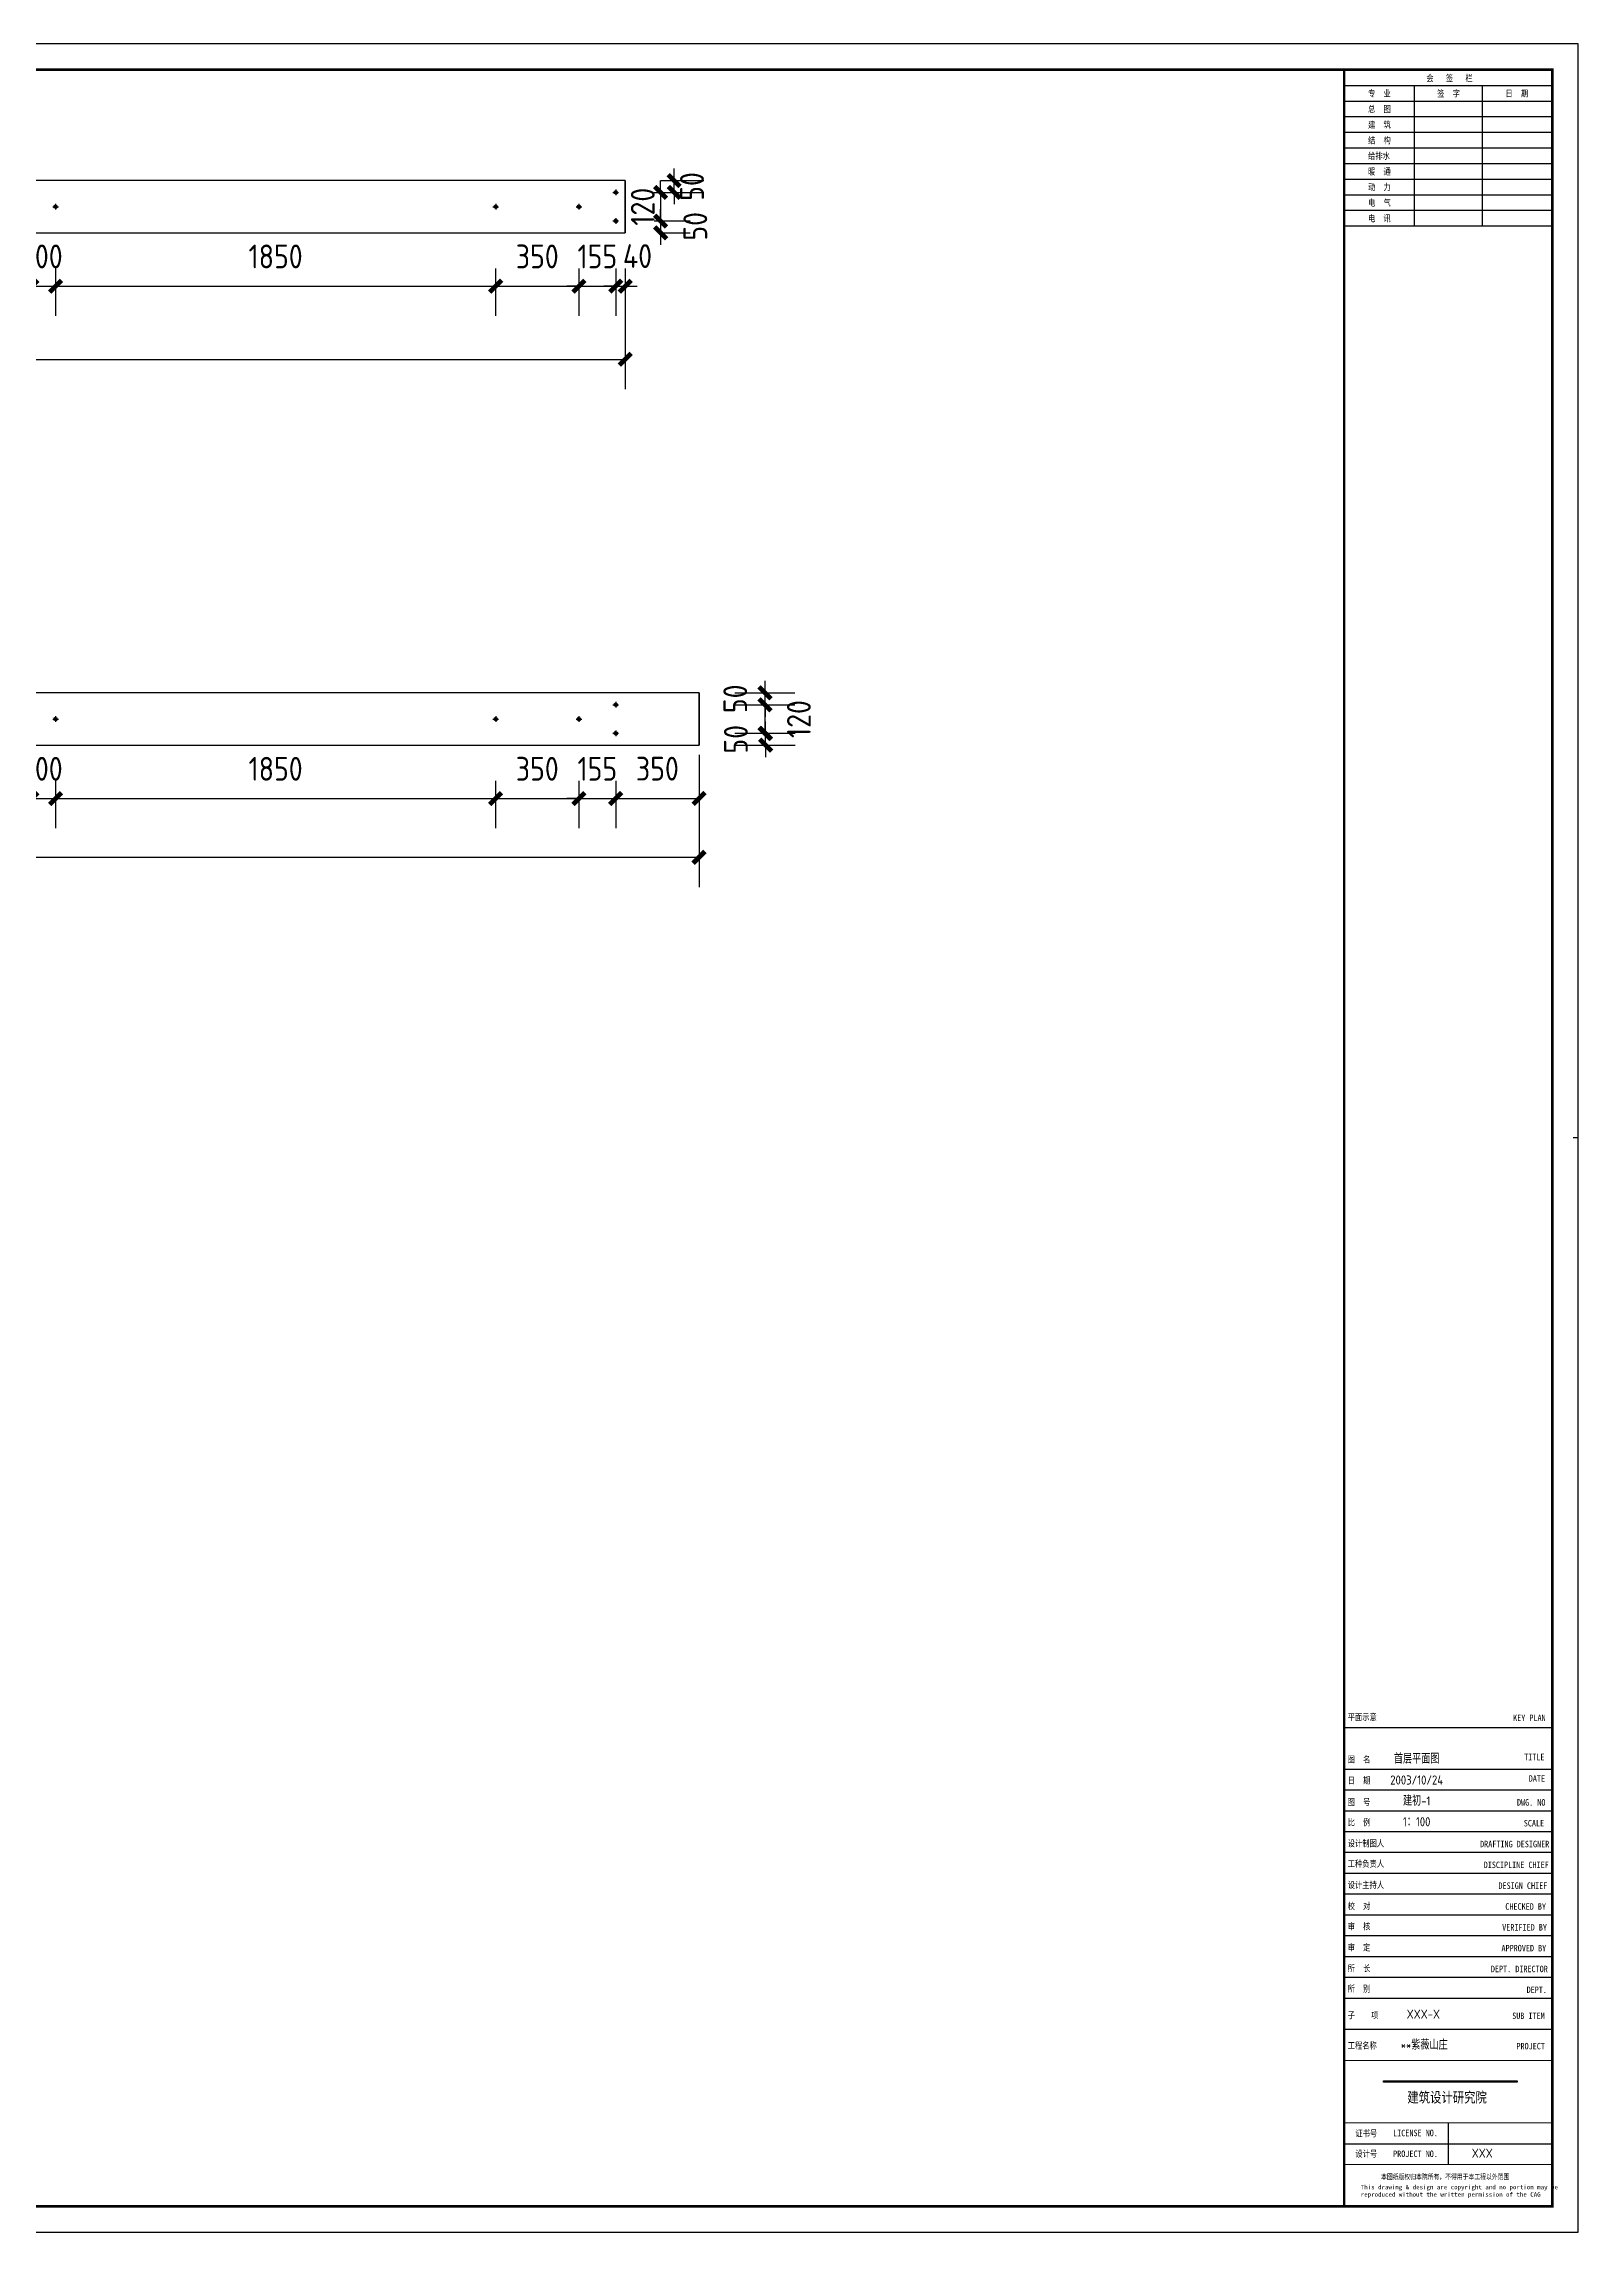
# Model space of a CAD drawing. Extents: x 21710 to 47713, y 97572 to 115964.
# Drawn here: x 34810 to 47713, y 97572 to 115964 of the extents above; entities that cross this region are included whole.
import ezdxf
from ezdxf.enums import TextEntityAlignment as Align

# ---------------------------------------------------------------- set-up
doc = ezdxf.new("R2010")
doc.units = 0
doc.header["$LTSCALE"] = 1000
doc.header["$MEASUREMENT"] = 0
doc.layers.add('PUB_TITLE', color=4, linetype='Continuous')
doc.styles.get("Standard").update_dxf_attribs({"font": 'gbenor.shx', "bigfont": 'gbcbig.shx'})
doc.styles.add('图框', font='')
doc.styles.get('图框').set_extended_font_data('SimSun')
doc.dimstyles.get("Standard").update_dxf_attribs({"dimscale": 100, "dimtxt": 3.5, "dimasz": 1, "dimexe": 2.5, "dimexo": 3, "dimgap": 1.5, "dimtad": 1, "dimdec": 0, "dimzin": 0, "dimdsep": 46, "dimtxsty": 'Standard', "dimblk": 'ARCHTICK', "dimcen": 0.09, "dimadec": 0, "dimazin": 0, "dimtfac": 1, "dimtdec": 0, "dimtix": 1, "dimtmove": 2, "dimatfit": 3, "dimfxl": 1, "dimtolj": 1, "dimtzin": 0, "dimarcsym": 0})

# ---------------------------------------------------------------- blocks, each defined once
blk = doc.blocks.new('$titleblk$00000167')
blk.add_hatch(color=256).paths.add_polyline_path([(-74.91, 58.12), (-74.91, 57.66), (-23.44, 57.66), (-23.44, 58.12)])
for p, q in [((-90, 825), (-10, 825)), ((-63, 771), (-63, 825)), ((-37, 825), (-37, 771)), ((-90, 819), (-10, 819)), ((-90, 813), (-10, 813)), ((-90, 807), (-10, 807)), ((-90, 801), (-10, 801)), ((-90, 795), (-10, 795)), ((-90, 789), (-10, 789)), ((-90, 783), (-10, 783)), ((-90, 777), (-10, 777)), ((-90, 771), (-10, 771)), ((0, 420.5), (-2, 420.5)), ((-90, 194), (-10, 194)), ((-90, 194), (-10, 194)), ((-90, 178), (-10, 178)), ((-90, 170), (-10, 170)), ((-90, 162), (-10, 162)), ((-90, 154), (-10, 154)), ((-90, 146), (-10, 146)), ((-90, 138), (-10, 138)), ((-90, 130), (-10, 130)), ((-90, 122), (-10, 122)), ((-90, 114), (-10, 114)), ((-90, 106), (-10, 106)), ((-90, 98), (-10, 98)), ((-90, 90), (-10, 90)), ((-90, 78), (-10, 78)), ((-90, 34), (-10, 34)), ((-50, 42), (-50, 26))]:
    blk.add_line(p, q)
for points in [[(-1189, 0), (0, 0), (0, 841), (-1189, 841)], [(-74.91, 58.12), (-23.44, 58.12), (-23.44, 57.66), (-74.91, 57.66)]]:
    blk.add_lwpolyline(points, close=True)
at = {"const_width": 1}
blk.add_lwpolyline([(-1164, 10), (-10, 10), (-10, 831), (-1164, 831)], close=True, dxfattribs=at)
for points, const_width in [([(-90, 831), (-90, 10)], 0.8), ([(-90, 831), (-90, 766.99)], 0.8), ([(-10, 766.99), (-10, 831), (-90, 831)], 0.8), ([(-90, 10), (-10, 10), (-10, 199.96)], 0.8), ([(-90, 66), (-10, 66)], 0.4), ([(-90, 42), (-10, 42)], 0.4), ([(-90, 26), (-10, 26)], 0.4)]:
    blk.add_lwpolyline(points, dxfattribs=dict(const_width=const_width))
at = {"style": '图框', "width": 0.8}
for s, height, p in [('会   签   栏', 2.5, (-58.39, 826.53)), ('总  图', 2.5, (-80.81, 814.66)), ('专  业', 2.5, (-80.81, 820.66)), ('签  字', 2.5, (-54.22, 820.66)), ('日  期', 2.5, (-28, 820.66)), ('建  筑', 2.5, (-80.81, 808.66)), ('结  构', 2.5, (-80.81, 802.66)), ('给排水', 2.5, (-80.81, 796.66)), ('暖  通', 2.5, (-80.81, 790.66)), ('动  力', 2.5, (-80.81, 784.66)), ('电  气', 2.5, (-80.81, 778.66)), ('电  讯', 2.5, (-80.81, 772.66)), ('平面示意', 2.5, (-88.65, 196.71)), ('KEY PLAN', 2.5, (-25.05, 196.43)), ('图  名', 2.5, (-88.65, 180.41)), ('TITLE', 2.5, (-20.79, 181.37)), ('日  期', 2.5, (-88.65, 172.37)), ('DATE', 2.5, (-19.03, 173.13)), ('图  号', 2.5, (-88.65, 164.07)), ('DWG. NO', 2.5, (-23.56, 163.93)), ('比  例', 2.5, (-88.65, 156.29)), ('SCALE', 2.5, (-20.94, 155.93)), ('设计制图人', 2.5, (-88.65, 148.18)), ('工种负责人', 2.5, (-88.65, 140.37)), ('DRAFTING DESIGNER', 2.5, (-37.74, 147.93)), ('设计主持人', 2.5, (-88.65, 132.21)), ('DISCIPLINE CHIEF', 2.5, (-36.36, 139.93)), ('校  对', 2.5, (-88.65, 124.09)), ('DESIGN CHIEF', 2.5, (-30.68, 131.93)), ('CHECKED BY', 2.5, (-28.05, 123.93)), ('审  核', 2.5, (-88.65, 116.31)), ('VERIFIED BY', 2.5, (-29.25, 115.93)), ('审  定', 2.5, (-88.65, 108.21)), ('APPROVED BY', 2.5, (-29.52, 107.93)), ('所  长', 2.5, (-88.65, 100.2)), ('DEPT. DIRECTOR', 2.5, (-33.6, 99.93)), ('所  别', 2.5, (-88.65, 92.35)), ('DEPT.', 2.5, (-19.86, 91.93)), ('子    项', 2.5, (-88.65, 82.15)), ('SUB ITEM', 2.5, (-25.4, 81.92)), ('工程名称', 2.5, (-88.65, 70.5)), ('PROJECT', 2.5, (-23.76, 70.26)), ('建筑设计研究院', 4, (-65.71, 49.84)), ('证书号', 2.5, (-85.69, 36.75)), ('LICENSE NO.', 2.5, (-71.18, 36.9)), ('设计号', 2.5, (-85.69, 28.92)), ('PROJECT NO.', 2.5, (-71.18, 28.9)), ('本图纸版权归本院所有，不得用于本工程以外范围', 2, (-75.8, 20.34))]:
    blk.add_text(s, height=height, dxfattribs=at).set_placement(p)
at = {"insert": (-83.62, 18.2), "char_height": 1.7, "width": 72.25, "attachment_point": 1, "style": '图框'}
blk.add_mtext('This drawing & design are copyright and no portion may be reproduced without the written permission of the CAG', dxfattribs=at)
at = {"flags": 4}
for tag, p in [('(扩展图名)', (-62.12, 184.1)), ('图名', (-62.12, 180.13)), ('日期', (-62.12, 172.03)), ('图号', (-62.12, 163.99)), ('比例', (-62.12, 156)), ('子项', (-59.56, 82.07)), ('工程名称', (-59.24, 70.19)), ('设计号', (-36.91, 28.62))]:
    blk.add_attdef(tag, text='', height=3.5, dxfattribs=at).set_placement(p, align=Align.CENTER)
for tag, p in [('设计人', (-64.84, 148.13)), ('负责人', (-64.71, 140.27)), ('主持人', (-64.73, 132.26)), ('校对人', (-64.28, 124.4)), ('审核人', (-63.96, 116.15)), ('审定人', (-64.16, 107.95)), ('所长', (-64.16, 99.76))]:
    blk.add_attdef(tag, p, '', height=3.5)
blk = doc.blocks.new('_ArchTick')
at = {"color": 0, "linetype": 'ByBlock', "const_width": 0.4}
blk.add_lwpolyline([(-0.5, -0.5), (0.5, 0.5)], dxfattribs=at)
blk = doc.blocks.new('*D332')
at = {"color": 0, "lineweight": -2}
for p, q in [((34710, 114075), (34710, 113677)), ((34910, 114075), (34910, 113677)), ((34710, 113927), (34610, 113927)), ((34710, 113927), (34910, 113927)), ((34910, 113927), (35010, 113927))]:
    blk.add_line(p, q, dxfattribs=at)
at = {"layer": 'Defpoints', "color": 0}
for p in [(34710, 114375), (34910, 114375), (34910, 113927)]:
    blk.add_point(p, dxfattribs=at)
at = {"color": 0, "lineweight": -2, "xscale": 100, "yscale": 100, "zscale": 100}
blk.add_blockref('_ArchTick', (34710, 113927), dxfattribs=at)
at = {"color": 0, "lineweight": -2, "xscale": 100, "yscale": 100, "zscale": 100, "rotation": 180}
blk.add_blockref('_ArchTick', (34910, 113927), dxfattribs=at)
at = {"color": 0, "insert": (34810, 114177), "char_height": 200, "attachment_point": 5}
blk.add_mtext('\\A1;100', dxfattribs=at)
blk = doc.blocks.new('*D333')
at = {"color": 0, "lineweight": -2}
for p, q in [((34910, 114075), (34910, 113677)), ((38610, 114075), (38610, 113677)), ((34910, 113927), (38610, 113927))]:
    blk.add_line(p, q, dxfattribs=at)
at = {"layer": 'Defpoints', "color": 0}
for p in [(34910, 114375), (38610, 114375), (38610, 113927)]:
    blk.add_point(p, dxfattribs=at)
at = {"color": 0, "lineweight": -2, "xscale": 100, "yscale": 100, "zscale": 100, "rotation": 180}
blk.add_blockref('_ArchTick', (34910, 113927), dxfattribs=at)
at = {"color": 0, "lineweight": -2, "xscale": 100, "yscale": 100, "zscale": 100}
blk.add_blockref('_ArchTick', (38610, 113927), dxfattribs=at)
at = {"color": 0, "insert": (36760, 114177), "char_height": 200, "attachment_point": 5}
blk.add_mtext('\\A1;1850', dxfattribs=at)
blk = doc.blocks.new('*D334')
at = {"color": 0, "lineweight": -2}
for p, q in [((38610, 114075), (38610, 113677)), ((39310, 114075), (39310, 113677)), ((38610, 113927), (39310, 113927))]:
    blk.add_line(p, q, dxfattribs=at)
at = {"layer": 'Defpoints', "color": 0}
for p in [(38610, 114375), (39310, 114375), (39310, 113927)]:
    blk.add_point(p, dxfattribs=at)
at = {"color": 0, "lineweight": -2, "xscale": 100, "yscale": 100, "zscale": 100, "rotation": 180}
blk.add_blockref('_ArchTick', (38610, 113927), dxfattribs=at)
at = {"color": 0, "lineweight": -2, "xscale": 100, "yscale": 100, "zscale": 100}
blk.add_blockref('_ArchTick', (39310, 113927), dxfattribs=at)
at = {"color": 0, "insert": (38960, 114177), "char_height": 200, "attachment_point": 5}
blk.add_mtext('\\A1;350', dxfattribs=at)
blk = doc.blocks.new('*D335')
at = {"color": 0, "lineweight": -2}
for p, q in [((39310, 114075), (39310, 113677)), ((39620, 114075), (39620, 113677)), ((39310, 113927), (39210, 113927)), ((39310, 113927), (39620, 113927)), ((39620, 113927), (39720, 113927))]:
    blk.add_line(p, q, dxfattribs=at)
at = {"layer": 'Defpoints', "color": 0}
for p in [(39310, 114375), (39620, 114375), (39620, 113927)]:
    blk.add_point(p, dxfattribs=at)
at = {"color": 0, "lineweight": -2, "xscale": 100, "yscale": 100, "zscale": 100}
blk.add_blockref('_ArchTick', (39310, 113927), dxfattribs=at)
at = {"color": 0, "lineweight": -2, "xscale": 100, "yscale": 100, "zscale": 100, "rotation": 180}
blk.add_blockref('_ArchTick', (39620, 113927), dxfattribs=at)
at = {"color": 0, "insert": (39465, 114177), "char_height": 200, "attachment_point": 5}
blk.add_mtext('\\A1;155', dxfattribs=at)
blk = doc.blocks.new('*D336')
at = {"color": 0, "lineweight": -2}
for p, q in [((39620, 114075), (39620, 113677)), ((39700, 114075), (39700, 113677)), ((39620, 113927), (39520, 113927)), ((39620, 113927), (39700, 113927)), ((39700, 113927), (39800, 113927))]:
    blk.add_line(p, q, dxfattribs=at)
at = {"layer": 'Defpoints', "color": 0}
for p in [(39620, 114375), (39700, 114375), (39700, 113927)]:
    blk.add_point(p, dxfattribs=at)
at = {"color": 0, "lineweight": -2, "xscale": 100, "yscale": 100, "zscale": 100}
blk.add_blockref('_ArchTick', (39620, 113927), dxfattribs=at)
at = {"color": 0, "lineweight": -2, "xscale": 100, "yscale": 100, "zscale": 100, "rotation": 180}
blk.add_blockref('_ArchTick', (39700, 113927), dxfattribs=at)
at = {"color": 0, "insert": (39803, 114180), "char_height": 200, "attachment_point": 5}
blk.add_mtext('\\A1;40', dxfattribs=at)
blk = doc.blocks.new('*D339')
at = {"color": 0, "lineweight": -2}
for p, q in [((40000, 114815), (40361, 114815)), ((40111, 114815), (40111, 114915)), ((40111, 114715), (40111, 114815)), ((40000, 114715), (40361, 114715)), ((40111, 114715), (40111, 114615))]:
    blk.add_line(p, q, dxfattribs=at)
at = {"layer": 'Defpoints', "color": 0}
for p in [(39700, 114815), (40111, 114815), (39700, 114715)]:
    blk.add_point(p, dxfattribs=at)
at = {"color": 0, "lineweight": -2, "xscale": 100, "yscale": 100, "zscale": 100}
for p, rotation in [((40111, 114815), 270), ((40111, 114715), 90)]:
    blk.add_blockref('_ArchTick', p, dxfattribs=dict(at, rotation=rotation))
at = {"color": 0, "insert": (40261, 114765), "char_height": 200, "attachment_point": 5, "rotation": 90}
blk.add_mtext('\\A1;50', dxfattribs=at)
blk = doc.blocks.new('*D340')
at = {"color": 0, "lineweight": -2}
for p, q in [((39997, 114715), (39997, 114815)), ((39944, 114715), (40247, 114715)), ((39997, 114715), (39997, 114475)), ((39944, 114475), (40247, 114475)), ((39997, 114475), (39997, 114375))]:
    blk.add_line(p, q, dxfattribs=at)
at = {"layer": 'Defpoints', "color": 0}
for p in [(39644, 114715), (39644, 114475), (39997, 114475)]:
    blk.add_point(p, dxfattribs=at)
at = {"color": 0, "lineweight": -2, "xscale": 100, "yscale": 100, "zscale": 100}
for p, rotation in [((39997, 114715), 270), ((39997, 114475), 90)]:
    blk.add_blockref('_ArchTick', p, dxfattribs=dict(at, rotation=rotation))
at = {"color": 0, "insert": (39847, 114595), "char_height": 200, "attachment_point": 5, "rotation": 90}
blk.add_mtext('\\A1;120', dxfattribs=at)
blk = doc.blocks.new('*D341')
at = {"color": 0, "lineweight": -2}
for p, q in [((39944, 114475), (40247, 114475)), ((39997, 114475), (39997, 114575)), ((39997, 114475), (39997, 114375)), ((39997, 114375), (39997, 114275)), ((40000, 114375), (40247, 114375))]:
    blk.add_line(p, q, dxfattribs=at)
at = {"layer": 'Defpoints', "color": 0}
for p in [(39644, 114475), (39700, 114375), (39997, 114375)]:
    blk.add_point(p, dxfattribs=at)
at = {"color": 0, "lineweight": -2, "xscale": 100, "yscale": 100, "zscale": 100}
for p, rotation in [((39997, 114475), 270), ((39997, 114375), 90)]:
    blk.add_blockref('_ArchTick', p, dxfattribs=dict(at, rotation=rotation))
at = {"color": 0, "insert": (40289, 114430), "char_height": 200, "attachment_point": 5, "rotation": 90}
blk.add_mtext('\\A1;50', dxfattribs=at)
blk = doc.blocks.new('*D401')
at = {"color": 0, "lineweight": -2}
for p, q in [((24120, 114075), (24120, 113062)), ((39700, 114075), (39700, 113062)), ((24120, 113312), (39700, 113312))]:
    blk.add_line(p, q, dxfattribs=at)
at = {"layer": 'Defpoints', "color": 0}
for p in [(24120, 114375), (39700, 114375), (39700, 113312)]:
    blk.add_point(p, dxfattribs=at)
at = {"color": 0, "lineweight": -2, "xscale": 100, "yscale": 100, "zscale": 100, "rotation": 180}
blk.add_blockref('_ArchTick', (24120, 113312), dxfattribs=at)
at = {"color": 0, "lineweight": -2, "xscale": 100, "yscale": 100, "zscale": 100}
blk.add_blockref('_ArchTick', (39700, 113312), dxfattribs=at)
at = {"color": 0, "insert": (31910, 113562), "char_height": 200, "attachment_point": 5}
blk.add_mtext('\\A1;7790', dxfattribs=at)
blk = doc.blocks.new('*D413')
at = {"color": 0, "lineweight": -2}
for p, q in [((34710, 109621), (34610, 109621)), ((34710, 109769), (34710, 109371)), ((34710, 109621), (34910, 109621)), ((34910, 109769), (34910, 109371)), ((34910, 109621), (35010, 109621))]:
    blk.add_line(p, q, dxfattribs=at)
at = {"layer": 'Defpoints', "color": 0}
for p in [(34710, 110069), (34910, 110069), (34910, 109621)]:
    blk.add_point(p, dxfattribs=at)
at = {"color": 0, "lineweight": -2, "xscale": 100, "yscale": 100, "zscale": 100}
blk.add_blockref('_ArchTick', (34710, 109621), dxfattribs=at)
at = {"color": 0, "lineweight": -2, "xscale": 100, "yscale": 100, "zscale": 100, "rotation": 180}
blk.add_blockref('_ArchTick', (34910, 109621), dxfattribs=at)
at = {"color": 0, "insert": (34810, 109871), "char_height": 200, "attachment_point": 5}
blk.add_mtext('\\A1;100', dxfattribs=at)
blk = doc.blocks.new('*D414')
at = {"color": 0, "lineweight": -2}
for p, q in [((34910, 109769), (34910, 109371)), ((34910, 109621), (38610, 109621)), ((38610, 109769), (38610, 109371))]:
    blk.add_line(p, q, dxfattribs=at)
at = {"layer": 'Defpoints', "color": 0}
for p in [(34910, 110069), (38610, 110069), (38610, 109621)]:
    blk.add_point(p, dxfattribs=at)
at = {"color": 0, "lineweight": -2, "xscale": 100, "yscale": 100, "zscale": 100, "rotation": 180}
blk.add_blockref('_ArchTick', (34910, 109621), dxfattribs=at)
at = {"color": 0, "lineweight": -2, "xscale": 100, "yscale": 100, "zscale": 100}
blk.add_blockref('_ArchTick', (38610, 109621), dxfattribs=at)
at = {"color": 0, "insert": (36760, 109871), "char_height": 200, "attachment_point": 5}
blk.add_mtext('\\A1;1850', dxfattribs=at)
blk = doc.blocks.new('*D415')
at = {"color": 0, "lineweight": -2}
for p, q in [((38610, 109769), (38610, 109371)), ((38610, 109621), (39310, 109621)), ((39310, 109769), (39310, 109371))]:
    blk.add_line(p, q, dxfattribs=at)
at = {"layer": 'Defpoints', "color": 0}
for p in [(38610, 110069), (39310, 110069), (39310, 109621)]:
    blk.add_point(p, dxfattribs=at)
at = {"color": 0, "lineweight": -2, "xscale": 100, "yscale": 100, "zscale": 100, "rotation": 180}
blk.add_blockref('_ArchTick', (38610, 109621), dxfattribs=at)
at = {"color": 0, "lineweight": -2, "xscale": 100, "yscale": 100, "zscale": 100}
blk.add_blockref('_ArchTick', (39310, 109621), dxfattribs=at)
at = {"color": 0, "insert": (38960, 109871), "char_height": 200, "attachment_point": 5}
blk.add_mtext('\\A1;350', dxfattribs=at)
blk = doc.blocks.new('*D416')
at = {"color": 0, "lineweight": -2}
for p, q in [((39310, 109621), (39210, 109621)), ((39310, 109769), (39310, 109371)), ((39310, 109621), (39620, 109621)), ((39620, 109769), (39620, 109371)), ((39620, 109621), (39720, 109621))]:
    blk.add_line(p, q, dxfattribs=at)
at = {"layer": 'Defpoints', "color": 0}
for p in [(39310, 110069), (39620, 110069), (39620, 109621)]:
    blk.add_point(p, dxfattribs=at)
at = {"color": 0, "lineweight": -2, "xscale": 100, "yscale": 100, "zscale": 100}
blk.add_blockref('_ArchTick', (39310, 109621), dxfattribs=at)
at = {"color": 0, "lineweight": -2, "xscale": 100, "yscale": 100, "zscale": 100, "rotation": 180}
blk.add_blockref('_ArchTick', (39620, 109621), dxfattribs=at)
at = {"color": 0, "insert": (39465, 109871), "char_height": 200, "attachment_point": 5}
blk.add_mtext('\\A1;155', dxfattribs=at)
blk = doc.blocks.new('*D420')
at = {"color": 0, "lineweight": -2}
for p, q in [((39620, 109769), (39620, 109372)), ((39620, 109622), (40320, 109622)), ((40320, 109769), (40320, 109372))]:
    blk.add_line(p, q, dxfattribs=at)
at = {"layer": 'Defpoints', "color": 0}
for p in [(39620, 110069), (40320, 110069), (40320, 109622)]:
    blk.add_point(p, dxfattribs=at)
at = {"color": 0, "lineweight": -2, "xscale": 100, "yscale": 100, "zscale": 100, "rotation": 180}
blk.add_blockref('_ArchTick', (39620, 109622), dxfattribs=at)
at = {"color": 0, "lineweight": -2, "xscale": 100, "yscale": 100, "zscale": 100}
blk.add_blockref('_ArchTick', (40320, 109622), dxfattribs=at)
at = {"color": 0, "insert": (39970, 109872), "char_height": 200, "attachment_point": 5}
blk.add_mtext('\\A1;350', dxfattribs=at)
blk = doc.blocks.new('*D421')
at = {"color": 0, "lineweight": -2}
for p, q in [((40880, 110169), (40880, 110269)), ((40620, 110169), (41130, 110169)), ((40620, 110069), (41130, 110069)), ((40880, 110069), (40880, 110169)), ((40880, 110069), (40880, 109969))]:
    blk.add_line(p, q, dxfattribs=at)
at = {"layer": 'Defpoints', "color": 0}
for p in [(40320, 110169), (40320, 110069), (40880, 110169)]:
    blk.add_point(p, dxfattribs=at)
at = {"color": 0, "lineweight": -2, "xscale": 100, "yscale": 100, "zscale": 100}
for p, rotation in [((40880, 110169), 270), ((40880, 110069), 90)]:
    blk.add_blockref('_ArchTick', p, dxfattribs=dict(at, rotation=rotation))
at = {"color": 0, "insert": (40630, 110119), "char_height": 200, "attachment_point": 5, "rotation": 90}
blk.add_mtext('\\A1;50', dxfattribs=at)
blk = doc.blocks.new('*D422')
at = {"color": 0, "lineweight": -2}
for p, q in [((40620, 110409), (41125, 110409)), ((40875, 110409), (40875, 110509)), ((40875, 110169), (40875, 110409)), ((40620, 110169), (41125, 110169)), ((40875, 110169), (40875, 110069))]:
    blk.add_line(p, q, dxfattribs=at)
at = {"layer": 'Defpoints', "color": 0}
for p in [(40320, 110409), (40875, 110409), (40320, 110169)]:
    blk.add_point(p, dxfattribs=at)
at = {"color": 0, "lineweight": -2, "xscale": 100, "yscale": 100, "zscale": 100}
for p, rotation in [((40875, 110409), 270), ((40875, 110169), 90)]:
    blk.add_blockref('_ArchTick', p, dxfattribs=dict(at, rotation=rotation))
at = {"color": 0, "insert": (41160, 110289), "char_height": 200, "attachment_point": 5, "rotation": 90}
blk.add_mtext('\\A1;120', dxfattribs=at)
blk = doc.blocks.new('*D423')
at = {"color": 0, "lineweight": -2}
for p, q in [((40875, 110509), (40875, 110609)), ((40620, 110509), (41125, 110509)), ((40620, 110409), (41125, 110409)), ((40875, 110409), (40875, 110509)), ((40875, 110409), (40875, 110309))]:
    blk.add_line(p, q, dxfattribs=at)
at = {"layer": 'Defpoints', "color": 0}
for p in [(40320, 110509), (40320, 110409), (40875, 110509)]:
    blk.add_point(p, dxfattribs=at)
at = {"color": 0, "lineweight": -2, "xscale": 100, "yscale": 100, "zscale": 100}
for p, rotation in [((40875, 110509), 270), ((40875, 110409), 90)]:
    blk.add_blockref('_ArchTick', p, dxfattribs=dict(at, rotation=rotation))
at = {"color": 0, "insert": (40625, 110459), "char_height": 200, "attachment_point": 5, "rotation": 90}
blk.add_mtext('\\A1;50', dxfattribs=at)
blk = doc.blocks.new('*D424')
at = {"color": 0, "lineweight": -2}
for p, q in [((40320, 109989), (40320, 108877)), ((24120, 109923), (24120, 108877)), ((24120, 109127), (40320, 109127))]:
    blk.add_line(p, q, dxfattribs=at)
at = {"layer": 'Defpoints', "color": 0}
for p in [(24120, 110223), (40320, 110289), (40320, 109127)]:
    blk.add_point(p, dxfattribs=at)
at = {"color": 0, "lineweight": -2, "xscale": 100, "yscale": 100, "zscale": 100, "rotation": 180}
blk.add_blockref('_ArchTick', (24120, 109127), dxfattribs=at)
at = {"color": 0, "lineweight": -2, "xscale": 100, "yscale": 100, "zscale": 100}
blk.add_blockref('_ArchTick', (40320, 109127), dxfattribs=at)
at = {"color": 0, "insert": (32220, 109377), "char_height": 200, "attachment_point": 5}
blk.add_mtext('\\A1;8100', dxfattribs=at)

msp = doc.modelspace()

# ---------------------------------------------------------------- hatches: boundary and pattern name
h = msp.add_hatch()
h.set_pattern_fill('ANSI31', color=256, scale=0.5, style=0)
h.set_pattern_definition([(45, (10290, 120), (-0.5612660076, 0.5612660076), [])])
h.paths.add_polyline_path([(34910.4, 114609.2, 0.4142136), (34896.4, 114595.2), (34910.4, 114595.2)])
h.paths.add_polyline_path([(34910.4, 114595.2), (34896.4, 114595.2, 0.4142136), (34910.4, 114581.2)])
h.paths.add_polyline_path([(34924.4, 114595.2), (34910.4, 114595.2), (34910.4, 114581.2, 0.4142136)])
h.paths.add_polyline_path([(34910.4, 114609.2), (34910.4, 114595.2), (34924.4, 114595.2, 0.4142136)])
h = msp.add_hatch()
h.set_pattern_fill('ANSI31', color=256, scale=0.5, style=0)
h.set_pattern_definition([(45, (13990, 120), (-0.5612660076, 0.5612660076), [])])
h.paths.add_polyline_path([(38610.4, 114609.2, 0.4142136), (38596.4, 114595.2), (38610.4, 114595.2)])
h.paths.add_polyline_path([(38610.4, 114595.2), (38596.4, 114595.2, 0.4142136), (38610.4, 114581.2)])
h.paths.add_polyline_path([(38624.4, 114595.2), (38610.4, 114595.2), (38610.4, 114581.2, 0.4142136)])
h.paths.add_polyline_path([(38610.4, 114609.2), (38610.4, 114595.2), (38624.4, 114595.2, 0.4142136)])
h = msp.add_hatch()
h.set_pattern_fill('ANSI31', color=256, scale=0.5, style=0)
h.set_pattern_definition([(45, (14690, 120), (-0.5612660076, 0.5612660076), [])])
h.paths.add_polyline_path([(39310.4, 114609.2, 0.4142136), (39296.4, 114595.2), (39310.4, 114595.2)])
h.paths.add_polyline_path([(39310.4, 114595.2), (39296.4, 114595.2, 0.4142136), (39310.4, 114581.2)])
h.paths.add_polyline_path([(39324.4, 114595.2), (39310.4, 114595.2), (39310.4, 114581.2, 0.4142136)])
h.paths.add_polyline_path([(39310.4, 114609.2), (39310.4, 114595.2), (39324.4, 114595.2, 0.4142136)])
h = msp.add_hatch()
h.set_pattern_fill('ANSI31', color=256, scale=0.5, style=0)
h.set_pattern_definition([(45, (15000, 240), (-0.5612660076, 0.5612660076), [])])
h.paths.add_polyline_path([(39620.4, 114729.2, 0.4142136), (39606.4, 114715.2), (39620.4, 114715.2)])
h.paths.add_polyline_path([(39620.4, 114715.2), (39606.4, 114715.2, 0.4142136), (39620.4, 114701.2)])
h.paths.add_polyline_path([(39634.4, 114715.2), (39620.4, 114715.2), (39620.4, 114701.2, 0.4142136)])
h.paths.add_polyline_path([(39620.4, 114729.2), (39620.4, 114715.2), (39634.4, 114715.2, 0.4142136)])
h = msp.add_hatch()
h.set_pattern_fill('ANSI31', color=256, scale=0.5, style=0)
h.set_pattern_definition([(45, (15000, 0), (-0.5612660076, 0.5612660076), [])])
h.paths.add_polyline_path([(39620.4, 114489.2, 0.4142136), (39606.4, 114475.2), (39620.4, 114475.2)])
h.paths.add_polyline_path([(39620.4, 114475.2), (39606.4, 114475.2, 0.4142136), (39620.4, 114461.2)])
h.paths.add_polyline_path([(39634.4, 114475.2), (39620.4, 114475.2), (39620.4, 114461.2, 0.4142136)])
h.paths.add_polyline_path([(39620.4, 114489.2), (39620.4, 114475.2), (39634.4, 114475.2, 0.4142136)])
h = msp.add_hatch()
h.set_pattern_fill('ANSI31', color=256, scale=0.5, style=0)
h.set_pattern_definition([(45, (15000, -4066.0317), (-0.5612660076, 0.5612660076), [])])
h.paths.add_polyline_path([(39620.4, 110423.2, 0.4142136), (39606.4, 110409.2), (39620.4, 110409.2)])
h.paths.add_polyline_path([(39620.4, 110409.2), (39606.4, 110409.2, 0.4142136), (39620.4, 110395.2)])
h.paths.add_polyline_path([(39634.4, 110409.2), (39620.4, 110409.2), (39620.4, 110395.2, 0.4142136)])
h.paths.add_polyline_path([(39620.4, 110423.2), (39620.4, 110409.2), (39634.4, 110409.2, 0.4142136)])
h = msp.add_hatch()
h.set_pattern_fill('ANSI31', color=256, scale=0.5, style=0)
h.set_pattern_definition([(45, (10290, -4186.0317), (-0.5612660076, 0.5612660076), [])])
h.paths.add_polyline_path([(34910.4, 110303.2, 0.4142136), (34896.4, 110289.2), (34910.4, 110289.2)])
h.paths.add_polyline_path([(34910.4, 110289.2), (34896.4, 110289.2, 0.4142136), (34910.4, 110275.2)])
h.paths.add_polyline_path([(34924.4, 110289.2), (34910.4, 110289.2), (34910.4, 110275.2, 0.4142136)])
h.paths.add_polyline_path([(34910.4, 110303.2), (34910.4, 110289.2), (34924.4, 110289.2, 0.4142136)])
h = msp.add_hatch()
h.set_pattern_fill('ANSI31', color=256, scale=0.5, style=0)
h.set_pattern_definition([(45, (13990, -4186.0317), (-0.5612660076, 0.5612660076), [])])
h.paths.add_polyline_path([(38610.4, 110303.2, 0.4142136), (38596.4, 110289.2), (38610.4, 110289.2)])
h.paths.add_polyline_path([(38610.4, 110289.2), (38596.4, 110289.2, 0.4142136), (38610.4, 110275.2)])
h.paths.add_polyline_path([(38624.4, 110289.2), (38610.4, 110289.2), (38610.4, 110275.2, 0.4142136)])
h.paths.add_polyline_path([(38610.4, 110303.2), (38610.4, 110289.2), (38624.4, 110289.2, 0.4142136)])
h = msp.add_hatch()
h.set_pattern_fill('ANSI31', color=256, scale=0.5, style=0)
h.set_pattern_definition([(45, (14690, -4186.0317), (-0.5612660076, 0.5612660076), [])])
h.paths.add_polyline_path([(39310.4, 110303.2, 0.4142136), (39296.4, 110289.2), (39310.4, 110289.2)])
h.paths.add_polyline_path([(39310.4, 110289.2), (39296.4, 110289.2, 0.4142136), (39310.4, 110275.2)])
h.paths.add_polyline_path([(39324.4, 110289.2), (39310.4, 110289.2), (39310.4, 110275.2, 0.4142136)])
h.paths.add_polyline_path([(39310.4, 110303.2), (39310.4, 110289.2), (39324.4, 110289.2, 0.4142136)])
h = msp.add_hatch()
h.set_pattern_fill('ANSI31', color=256, scale=0.5, style=0)
h.set_pattern_definition([(45, (15000, -4306.0317), (-0.5612660076, 0.5612660076), [])])
h.paths.add_polyline_path([(39620.4, 110183.2, 0.4142136), (39606.4, 110169.2), (39620.4, 110169.2)])
h.paths.add_polyline_path([(39620.4, 110169.2), (39606.4, 110169.2, 0.4142136), (39620.4, 110155.2)])
h.paths.add_polyline_path([(39634.4, 110169.2), (39620.4, 110169.2), (39620.4, 110155.2, 0.4142136)])
h.paths.add_polyline_path([(39620.4, 110183.2), (39620.4, 110169.2), (39634.4, 110169.2, 0.4142136)])

# ---------------------------------------------------------------- linework, layer by layer
for p, q in [((39700.4, 114815.2), (24120.4, 114815.2)), ((39700.4, 114375.2), (39700.4, 114815.2)), ((39700.4, 114815.2), (39700.4, 114375.2)), ((34886.4, 114595.2), (34934.4, 114595.2)), ((34886.4, 114595.2), (34934.4, 114595.2)), ((34896.4, 114595.2), (34924.4, 114595.2)), ((34910.4, 114619.2), (34910.4, 114571.2)), ((34910.4, 114619.2), (34910.4, 114571.2)), ((34910.4, 114609.2), (34910.4, 114581.2)), ((38586.4, 114595.2), (38634.4, 114595.2)), ((38586.4, 114595.2), (38634.4, 114595.2)), ((38596.4, 114595.2), (38624.4, 114595.2)), ((38610.4, 114619.2), (38610.4, 114571.2)), ((38610.4, 114619.2), (38610.4, 114571.2)), ((38610.4, 114609.2), (38610.4, 114581.2)), ((39286.4, 114595.2), (39334.4, 114595.2)), ((39286.4, 114595.2), (39334.4, 114595.2)), ((39296.4, 114595.2), (39324.4, 114595.2)), ((39310.4, 114619.2), (39310.4, 114571.2)), ((39310.4, 114619.2), (39310.4, 114571.2)), ((39310.4, 114609.2), (39310.4, 114581.2)), ((39596.4, 114715.2), (39644.4, 114715.2)), ((39596.4, 114715.2), (39644.4, 114715.2)), ((39634.4, 114715.2), (39606.4, 114715.2)), ((39620.4, 114739.2), (39620.4, 114691.2)), ((39620.4, 114739.2), (39620.4, 114691.2)), ((39620.4, 114729.2), (39620.4, 114701.2)), ((39596.4, 114475.2), (39644.4, 114475.2)), ((39596.4, 114475.2), (39644.4, 114475.2)), ((39606.4, 114475.2), (39634.4, 114475.2)), ((39620.4, 114499.2), (39620.4, 114451.2)), ((39620.4, 114499.2), (39620.4, 114451.2)), ((39620.4, 114489.2), (39620.4, 114461.2)), ((24120.4, 114375.2), (39700.4, 114375.2)), ((39700.4, 110509.2), (24120.4, 110509.2)), ((39596.4, 110409.2), (39644.4, 110409.2)), ((39596.4, 110409.2), (39644.4, 110409.2)), ((39634.4, 110409.2), (39606.4, 110409.2)), ((39620.4, 110433.2), (39620.4, 110385.2)), ((39620.4, 110433.2), (39620.4, 110385.2)), ((39620.4, 110423.2), (39620.4, 110395.2)), ((40320.4, 110509.2), (39700.4, 110509.2)), ((40320.4, 110509.2), (40320.4, 110069.2)), ((40320.4, 110069.2), (40320.4, 110509.2)), ((34886.4, 110289.2), (34934.4, 110289.2)), ((34886.4, 110289.2), (34934.4, 110289.2)), ((34896.4, 110289.2), (34924.4, 110289.2)), ((34910.4, 110313.2), (34910.4, 110265.2)), ((34910.4, 110313.2), (34910.4, 110265.2)), ((34910.4, 110303.2), (34910.4, 110275.2)), ((38586.4, 110289.2), (38634.4, 110289.2)), ((38586.4, 110289.2), (38634.4, 110289.2)), ((38596.4, 110289.2), (38624.4, 110289.2)), ((38610.4, 110313.2), (38610.4, 110265.2)), ((38610.4, 110313.2), (38610.4, 110265.2)), ((38610.4, 110303.2), (38610.4, 110275.2)), ((39286.4, 110289.2), (39334.4, 110289.2)), ((39286.4, 110289.2), (39334.4, 110289.2)), ((39296.4, 110289.2), (39324.4, 110289.2)), ((39310.4, 110313.2), (39310.4, 110265.2)), ((39310.4, 110313.2), (39310.4, 110265.2)), ((39310.4, 110303.2), (39310.4, 110275.2)), ((39620.4, 110193.2), (39620.4, 110145.2)), ((39620.4, 110193.2), (39620.4, 110145.2)), ((39620.4, 110183.2), (39620.4, 110155.2)), ((24120.4, 110069.2), (39700.4, 110069.2)), ((39596.4, 110169.2), (39644.4, 110169.2)), ((39596.4, 110169.2), (39644.4, 110169.2)), ((39606.4, 110169.2), (39634.4, 110169.2)), ((39700.4, 110069.2), (40320.4, 110069.2))]:
    msp.add_line(p, q)
for centre in [(34910.4, 114595.2), (34910.4, 114595.2), (38610.4, 114595.2), (38610.4, 114595.2), (39310.4, 114595.2), (39310.4, 114595.2), (39620.4, 114715.2), (39620.4, 114715.2), (39620.4, 114475.2), (39620.4, 114475.2), (39620.4, 110409.2), (39620.4, 110409.2), (34910.4, 110289.2), (34910.4, 110289.2), (38610.4, 110289.2), (38610.4, 110289.2), (39310.4, 110289.2), (39310.4, 110289.2), (39620.4, 110169.2), (39620.4, 110169.2)]:
    msp.add_circle(centre, 14)

# ---------------------------------------------------------------- block references
at = {"layer": 'PUB_TITLE', "xscale": 21.86999999999534, "yscale": 21.86999999999898, "zscale": 21.87}
msp.add_blockref('$titleblk$00000167', (47713.1, 97571.7), dxfattribs=at).add_auto_attribs({'比例': '1：100', '图号': '建初-1', '日期': '2003/10/24', '图名': '首层平面图', '子项': 'XXX-X', '工程名称': '**紫薇山庄', '设计号': 'XXX'})

# ---------------------------------------------------------------- dimensions: what is measured, and where the dimension line sits
for base, p1, p2, picture, middle in [((39997.5, 114475.2), (39644.4, 114715.2), (39644.4, 114475.2), '*D340', (39847.5, 114595.2)), ((40111.4, 114815.2), (39700.4, 114715.2), (39700.4, 114815.2), '*D339', (40260.9, 114765.2)), ((39997.5, 114375.2), (39644.4, 114475.2), (39700.4, 114375.2), '*D341', (40288.6, 114430.4)), ((40874.8, 110409.2), (40320.4, 110169.2), (40320.4, 110409.2), '*D422', (41159.9, 110289.2))]:
    dim = msp.add_linear_dim(base=base, p1=p1, p2=p2, angle=90, dimstyle='Standard', override={"dimtxt": 2, "dimlfac": 0.5})
    dim.commit()
    dim.dimension.update_dxf_attribs({"geometry": picture, "text_midpoint": middle, "dimtype": 160})
for base, p1, p2, picture, middle in [((39700.4, 113311.6), (24120.4, 114375.2), (39700.4, 114375.2), '*D401', (31910.4, 113561.6)), ((34910.4, 113926.8), (34710.4, 114375.2), (34910.4, 114375.2), '*D332', (34810.4, 114176.8)), ((38610.4, 113926.8), (34910.4, 114375.2), (38610.4, 114375.2), '*D333', (36760.4, 114176.8)), ((39310.4, 113926.8), (38610.4, 114375.2), (39310.4, 114375.2), '*D334', (38960.4, 114176.8)), ((39620.4, 113926.8), (39310.4, 114375.2), (39620.4, 114375.2), '*D335', (39465.4, 114176.8)), ((40320.4, 109126.9), (24120.4, 110223.1), (40320.4, 110289.2), '*D424', (32220.4, 109376.9)), ((34910.4, 109620.8), (34710.4, 110069.2), (34910.4, 110069.2), '*D413', (34810.4, 109870.8)), ((38610.4, 109620.8), (34910.4, 110069.2), (38610.4, 110069.2), '*D414', (36760.4, 109870.8)), ((39310.4, 109620.8), (38610.4, 110069.2), (39310.4, 110069.2), '*D415', (38960.4, 109870.8)), ((39620.4, 109620.8), (39310.4, 110069.2), (39620.4, 110069.2), '*D416', (39465.4, 109870.8)), ((40320.4, 109621.7), (39620.4, 110069.2), (40320.4, 110069.2), '*D420', (39970.4, 109871.7))]:
    dim = msp.add_linear_dim(base=base, p1=p1, p2=p2, dimstyle='Standard', override={"dimtxt": 2, "dimlfac": 0.5})
    dim.commit()
    dim.dimension.update_dxf_attribs({"geometry": picture, "text_midpoint": middle})
dim = msp.add_linear_dim(base=(39700.4, 113926.8), p1=(39620.4, 114375.2), p2=(39700.4, 114375.2), dimstyle='Standard', override={"dimtxt": 2, "dimlfac": 0.5})
dim.commit()
dim.dimension.update_dxf_attribs({"geometry": '*D336', "text_midpoint": (39803.4, 114180.3), "dimtype": 160})
for base, p1, p2, picture, middle in [((40874.8, 110509.2), (40320.4, 110409.2), (40320.4, 110509.2), '*D423', (40624.8, 110459.2)), ((40880.2, 110169.2), (40320.4, 110069.2), (40320.4, 110169.2), '*D421', (40630.2, 110119.2))]:
    dim = msp.add_linear_dim(base=base, p1=p1, p2=p2, angle=90, dimstyle='Standard', override={"dimtxt": 2, "dimlfac": 0.5})
    dim.commit()
    dim.dimension.update_dxf_attribs({"geometry": picture, "text_midpoint": middle})

doc.saveas('drawing.dxf')
